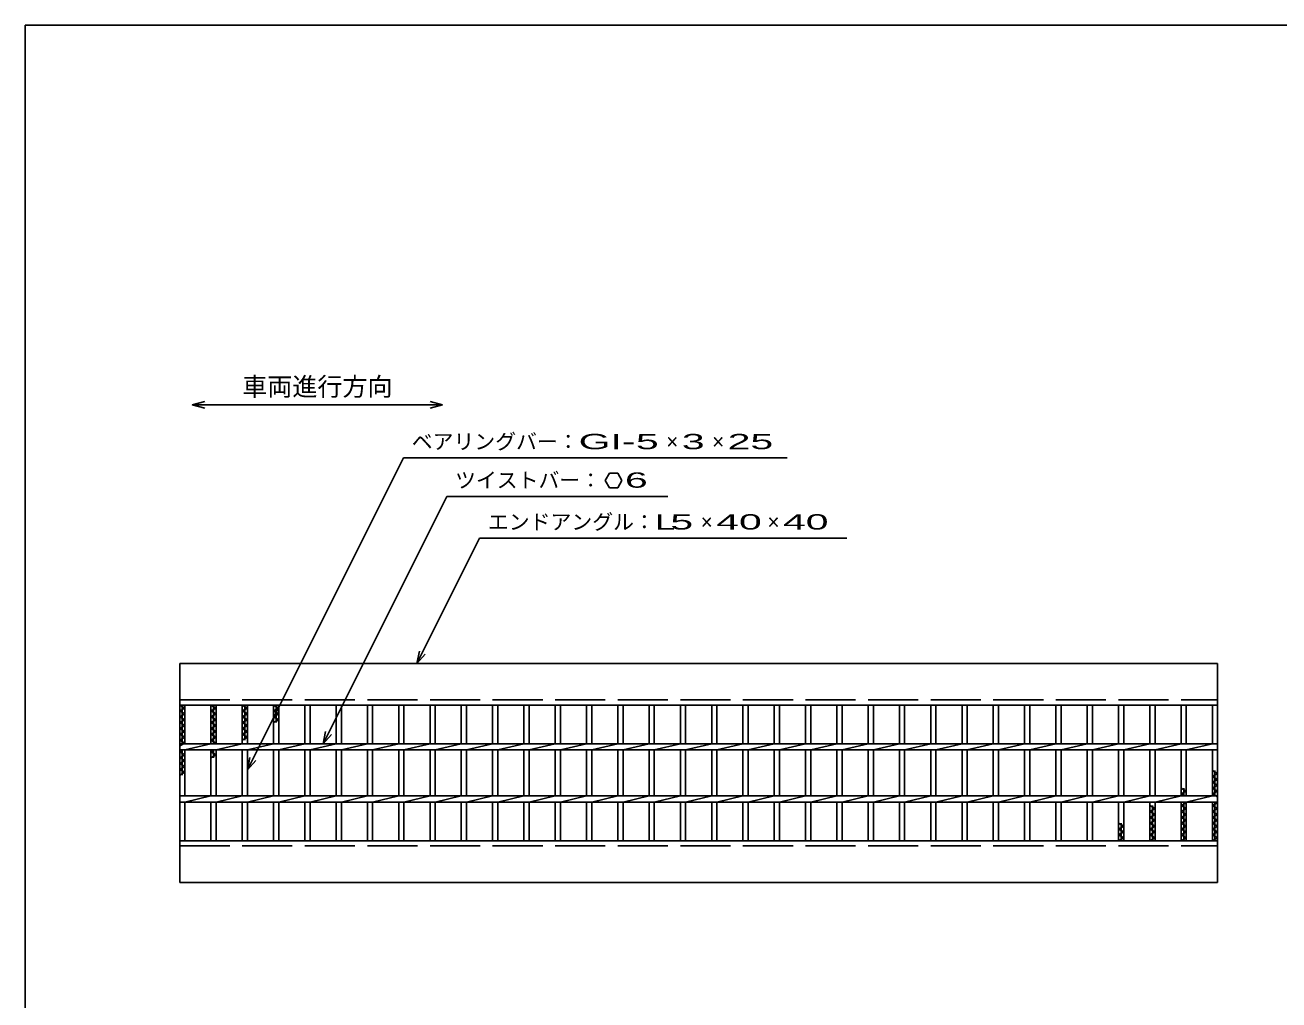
# Model space of a CAD drawing. Units: millimetres, scale not verified. Extents: x -1456 to 1385, y -1026 to 843.
# Drawn here: x -1383 to -181, y -92 to 843 of the extents above; entities that cross this region are included whole.
import ezdxf
from ezdxf.enums import TextEntityAlignment as Align

# ---------------------------------------------------------------- set-up
doc = ezdxf.new("R2010")
doc.units = ezdxf.units.MM
doc.header["$LTSCALE"] = 8
doc.linetypes.add('DASHED', pattern=[7.5, 6, -1.5])
for name, color, linetype, lineweight in [('0_2', 150, 'Continuous', 25), ('16', 3, 'Continuous', 25), ('22', 4, 'Continuous', 25)]:
    doc.layers.add(name, color=color, linetype=linetype, lineweight=lineweight)
doc.styles.add('ベクトル', font='')
doc.styles.get('ベクトル').set_extended_font_data('ベクトル')

msp = doc.modelspace()

# ---------------------------------------------------------------- linework, layer by layer
at = {"layer": '0_2'}
for p, q in [((-1383.2, -917.2), (-1383.2, 842.8)), ((-1383.2, 842.8), (1384.8, 842.8))]:
    msp.add_line(p, q, dxfattribs=at)
at = {"layer": '0_2', "color": 4}
for p, q in [((-1223, 478.7), (-1211, 481.9)), ((-983, 478.7), (-995, 481.9)), ((-1211, 475.5), (-1223, 478.7)), ((-1223, 478.7), (-983, 478.7)), ((-995, 475.5), (-983, 478.7))]:
    msp.add_line(p, q, dxfattribs=at)
at = {"layer": '16'}
for p, q in [((-1235, 231), (-240, 231)), ((-1235, 191), (-1235, 231)), ((-240, 231), (-240, 191)), ((-240, 191), (-1235, 191)), ((-1235, 61), (-1235, 191)), ((-1235, 191), (-1230, 191)), ((-1230, 188.2), (-1235, 191)), ((-1235, 185.4), (-1230, 188.2)), ((-1230, 182.6), (-1235, 185.4)), ((-1235, 179.8), (-1230, 182.6)), ((-1232.5, 154), (-1232.5, 191)), ((-1230, 154), (-1230, 191)), ((-1205, 154), (-1205, 191)), ((-1205, 191), (-1200, 191)), ((-1200, 188.2), (-1205, 191)), ((-1205, 185.4), (-1200, 188.2)), ((-1200, 182.6), (-1205, 185.4)), ((-1205, 179.8), (-1200, 182.6)), ((-1202.5, 154), (-1202.5, 191)), ((-1200, 154), (-1200, 191)), ((-1175, 154), (-1175, 191)), ((-1175, 191), (-1170, 191)), ((-1170, 188.2), (-1175, 191)), ((-1175, 185.4), (-1170, 188.2)), ((-1170, 182.6), (-1175, 185.4)), ((-1175, 179.8), (-1170, 182.6)), ((-1172.5, 157.4), (-1172.5, 191)), ((-1170, 154), (-1170, 191)), ((-1145, 154), (-1145, 191)), ((-1145, 191), (-1140, 191)), ((-1140, 188.2), (-1145, 191)), ((-1145, 185.4), (-1140, 188.2)), ((-1140, 182.6), (-1145, 185.4)), ((-1145, 179.8), (-1140, 182.6)), ((-1142.5, 174.2), (-1142.5, 191)), ((-1140, 154), (-1140, 191)), ((-1115, 154), (-1115, 191)), ((-1115, 191), (-1110, 191)), ((-1110, 154), (-1110, 191)), ((-1085, 154), (-1085, 191)), ((-1085, 191), (-1080, 191)), ((-1080, 154), (-1080, 191)), ((-1055, 154), (-1055, 191)), ((-1055, 191), (-1050, 191)), ((-1050, 154), (-1050, 191)), ((-1025, 154), (-1025, 191)), ((-1025, 191), (-1020, 191)), ((-1020, 154), (-1020, 191)), ((-995, 154), (-995, 191)), ((-995, 191), (-990, 191)), ((-990, 154), (-990, 191)), ((-965, 154), (-965, 191)), ((-965, 191), (-960, 191)), ((-960, 154), (-960, 191)), ((-935, 154), (-935, 191)), ((-935, 191), (-930, 191)), ((-930, 154), (-930, 191)), ((-905, 154), (-905, 191)), ((-905, 191), (-900, 191)), ((-900, 154), (-900, 191)), ((-875, 154), (-875, 191)), ((-875, 191), (-870, 191)), ((-870, 154), (-870, 191)), ((-845, 154), (-845, 191)), ((-845, 191), (-840, 191)), ((-840, 154), (-840, 191)), ((-815, 154), (-815, 191)), ((-815, 191), (-810, 191)), ((-810, 154), (-810, 191)), ((-785, 154), (-785, 191)), ((-785, 191), (-780, 191)), ((-780, 154), (-780, 191)), ((-755, 154), (-755, 191)), ((-755, 191), (-750, 191)), ((-750, 154), (-750, 191)), ((-725, 154), (-725, 191)), ((-725, 191), (-720, 191)), ((-720, 154), (-720, 191)), ((-695, 154), (-695, 191)), ((-695, 191), (-690, 191)), ((-690, 154), (-690, 191)), ((-665, 154), (-665, 191)), ((-665, 191), (-660, 191)), ((-660, 154), (-660, 191)), ((-635, 154), (-635, 191)), ((-635, 191), (-630, 191)), ((-630, 154), (-630, 191)), ((-605, 154), (-605, 191)), ((-605, 191), (-600, 191)), ((-600, 154), (-600, 191)), ((-575, 154), (-575, 191)), ((-575, 191), (-570, 191)), ((-570, 154), (-570, 191)), ((-545, 154), (-545, 191)), ((-545, 191), (-540, 191)), ((-540, 154), (-540, 191)), ((-515, 154), (-515, 191)), ((-515, 191), (-510, 191)), ((-510, 154), (-510, 191)), ((-485, 154), (-485, 191)), ((-485, 191), (-480, 191)), ((-480, 154), (-480, 191)), ((-455, 154), (-455, 191)), ((-455, 191), (-450, 191)), ((-450, 154), (-450, 191)), ((-425, 154), (-425, 191)), ((-425, 191), (-420, 191)), ((-420, 154), (-420, 191)), ((-395, 154), (-395, 191)), ((-395, 191), (-390, 191)), ((-390, 154), (-390, 191)), ((-365, 154), (-365, 191)), ((-365, 191), (-360, 191)), ((-360, 154), (-360, 191)), ((-335, 154), (-335, 191)), ((-335, 191), (-330, 191)), ((-330, 154), (-330, 191)), ((-305, 154), (-305, 191)), ((-305, 191), (-300, 191)), ((-300, 154), (-300, 191)), ((-275, 154), (-275, 191)), ((-275, 191), (-270, 191)), ((-270, 154), (-270, 191)), ((-245, 154), (-245, 191)), ((-245, 191), (-240, 191)), ((-240, 61), (-240, 191)), ((-1230, 177), (-1235, 179.8)), ((-1235, 174.2), (-1230, 177)), ((-1230, 171.4), (-1235, 174.2)), ((-1235, 168.6), (-1230, 171.4)), ((-1230, 165.8), (-1235, 168.6)), ((-1200, 177), (-1205, 179.8)), ((-1205, 174.2), (-1200, 177)), ((-1200, 171.4), (-1205, 174.2)), ((-1205, 168.6), (-1200, 171.4)), ((-1200, 165.8), (-1205, 168.6)), ((-1170, 177), (-1175, 179.8)), ((-1175, 174.2), (-1170, 177)), ((-1170, 171.4), (-1175, 174.2)), ((-1175, 168.6), (-1170, 171.4)), ((-1170, 165.8), (-1175, 168.6)), ((-1140, 177), (-1145, 179.8)), ((-1145, 174.2), (-1140, 177)), ((-1235, 163), (-1230, 165.8)), ((-1230, 160.2), (-1235, 163)), ((-1235, 157.4), (-1230, 160.2)), ((-1230, 154.6), (-1235, 157.4)), ((-1205, 163), (-1200, 165.8)), ((-1200, 160.2), (-1205, 163)), ((-1205, 157.4), (-1200, 160.2)), ((-1200, 154.6), (-1205, 157.4)), ((-1175, 163), (-1170, 165.8)), ((-1170, 160.2), (-1175, 163)), ((-1175, 157.4), (-1170, 160.2)), ((-1235, 151.8), (-1230, 154.6)), ((-1235, 154), (-240, 154)), ((-1235, 148), (-1235, 154)), ((-1235, 148), (-240, 148)), ((-1235, 146.2), (-1231.8, 148)), ((-1230, 143.4), (-1235, 146.2)), ((-1232.5, 123.8), (-1232.5, 148)), ((-1230, 148), (-1205, 154)), ((-1230, 104), (-1230, 148)), ((-1205, 104), (-1205, 148)), ((-1205, 146.2), (-1201.8, 148)), ((-1200, 143.4), (-1205, 146.2)), ((-1202.5, 140.6), (-1202.5, 148)), ((-1201.1, 154), (-1200, 154.6)), ((-1200, 148), (-1175, 154)), ((-1200, 104), (-1200, 148)), ((-1175, 104), (-1175, 148)), ((-1170, 148), (-1145, 154)), ((-1170, 104), (-1170, 148)), ((-1145, 104), (-1145, 148)), ((-1140, 148), (-1115, 154)), ((-1140, 104), (-1140, 148)), ((-1115, 104), (-1115, 148)), ((-1110, 148), (-1085, 154)), ((-1110, 104), (-1110, 148)), ((-1085, 104), (-1085, 148)), ((-1080, 148), (-1055, 154)), ((-1080, 104), (-1080, 148)), ((-1055, 104), (-1055, 148)), ((-1050, 148), (-1025, 154)), ((-1050, 104), (-1050, 148)), ((-1025, 104), (-1025, 148)), ((-1020, 148), (-995, 154)), ((-1020, 104), (-1020, 148)), ((-995, 104), (-995, 148)), ((-990, 148), (-965, 154)), ((-990, 104), (-990, 148)), ((-965, 104), (-965, 148)), ((-960, 148), (-935, 154)), ((-960, 104), (-960, 148)), ((-935, 104), (-935, 148)), ((-930, 148), (-905, 154)), ((-930, 104), (-930, 148)), ((-905, 104), (-905, 148)), ((-900, 148), (-875, 154)), ((-900, 104), (-900, 148)), ((-875, 104), (-875, 148)), ((-870, 148), (-845, 154)), ((-870, 104), (-870, 148)), ((-845, 104), (-845, 148)), ((-840, 148), (-815, 154)), ((-840, 104), (-840, 148)), ((-815, 104), (-815, 148)), ((-810, 148), (-785, 154)), ((-810, 104), (-810, 148)), ((-785, 104), (-785, 148)), ((-780, 148), (-755, 154)), ((-780, 104), (-780, 148)), ((-755, 104), (-755, 148)), ((-750, 148), (-725, 154)), ((-750, 104), (-750, 148)), ((-725, 104), (-725, 148)), ((-720, 148), (-695, 154)), ((-720, 104), (-720, 148)), ((-695, 104), (-695, 148)), ((-690, 148), (-665, 154)), ((-690, 104), (-690, 148)), ((-665, 104), (-665, 148)), ((-660, 148), (-635, 154)), ((-660, 104), (-660, 148)), ((-635, 104), (-635, 148)), ((-630, 148), (-605, 154)), ((-630, 104), (-630, 148)), ((-605, 104), (-605, 148)), ((-600, 148), (-575, 154)), ((-600, 104), (-600, 148)), ((-575, 104), (-575, 148)), ((-570, 148), (-545, 154)), ((-570, 104), (-570, 148)), ((-545, 104), (-545, 148)), ((-540, 148), (-515, 154)), ((-540, 104), (-540, 148)), ((-515, 104), (-515, 148)), ((-510, 148), (-485, 154)), ((-510, 104), (-510, 148)), ((-485, 104), (-485, 148)), ((-480, 148), (-455, 154)), ((-480, 104), (-480, 148)), ((-455, 104), (-455, 148)), ((-450, 148), (-425, 154)), ((-450, 104), (-450, 148)), ((-425, 104), (-425, 148)), ((-420, 148), (-395, 154)), ((-420, 104), (-420, 148)), ((-395, 104), (-395, 148)), ((-390, 148), (-365, 154)), ((-390, 104), (-390, 148)), ((-365, 104), (-365, 148)), ((-360, 148), (-335, 154)), ((-360, 104), (-360, 148)), ((-335, 104), (-335, 148)), ((-330, 148), (-305, 154)), ((-330, 104), (-330, 148)), ((-305, 104), (-305, 148)), ((-300, 148), (-275, 154)), ((-300, 104), (-300, 148)), ((-275, 104), (-275, 148)), ((-270, 148), (-245, 154)), ((-270, 104), (-270, 148)), ((-245, 104), (-245, 148)), ((-240, 148), (-240, 154)), ((-1235, 140.6), (-1230, 143.4)), ((-1230, 137.8), (-1235, 140.6)), ((-1235, 135), (-1230, 137.8)), ((-1230, 132.2), (-1235, 135)), ((-1205, 140.6), (-1200, 143.4)), ((-1235, 129.4), (-1230, 132.2)), ((-1230, 126.6), (-1235, 129.4)), ((-1235, 123.8), (-1230, 126.6)), ((-240, 125.4), (-245, 128.2)), ((-245, 122.6), (-240, 125.4)), ((-240, 119.8), (-245, 122.6)), ((-242.5, 104), (-242.5, 128.2)), ((-270, 108.6), (-275, 111.4)), ((-275, 105.8), (-270, 108.6)), ((-272.5, 104), (-272.5, 111.4)), ((-245, 117), (-240, 119.8)), ((-240, 114.2), (-245, 117)), ((-245, 111.4), (-240, 114.2)), ((-240, 108.6), (-245, 111.4)), ((-245, 105.8), (-240, 108.6)), ((-1235, 104), (-240, 104)), ((-1235, 98), (-1235, 104)), ((-1235, 98), (-240, 98)), ((-1230, 98), (-1205, 104)), ((-1230, 61), (-1230, 98)), ((-1205, 61), (-1205, 98)), ((-1200, 98), (-1175, 104)), ((-1200, 61), (-1200, 98)), ((-1175, 61), (-1175, 98)), ((-1170, 98), (-1145, 104)), ((-1170, 61), (-1170, 98)), ((-1145, 61), (-1145, 98)), ((-1140, 98), (-1115, 104)), ((-1140, 61), (-1140, 98)), ((-1115, 61), (-1115, 98)), ((-1110, 98), (-1085, 104)), ((-1110, 61), (-1110, 98)), ((-1085, 61), (-1085, 98)), ((-1080, 98), (-1055, 104)), ((-1080, 61), (-1080, 98)), ((-1055, 61), (-1055, 98)), ((-1050, 98), (-1025, 104)), ((-1050, 61), (-1050, 98)), ((-1025, 61), (-1025, 98)), ((-1020, 98), (-995, 104)), ((-1020, 61), (-1020, 98)), ((-995, 61), (-995, 98)), ((-990, 98), (-965, 104)), ((-990, 61), (-990, 98)), ((-965, 61), (-965, 98)), ((-960, 98), (-935, 104)), ((-960, 61), (-960, 98)), ((-935, 61), (-935, 98)), ((-930, 98), (-905, 104)), ((-930, 61), (-930, 98)), ((-905, 61), (-905, 98)), ((-900, 98), (-875, 104)), ((-900, 61), (-900, 98)), ((-875, 61), (-875, 98)), ((-870, 98), (-845, 104)), ((-870, 61), (-870, 98)), ((-845, 61), (-845, 98)), ((-840, 98), (-815, 104)), ((-840, 61), (-840, 98)), ((-815, 61), (-815, 98)), ((-810, 98), (-785, 104)), ((-810, 61), (-810, 98)), ((-785, 61), (-785, 98)), ((-780, 98), (-755, 104)), ((-780, 61), (-780, 98)), ((-755, 61), (-755, 98)), ((-750, 98), (-725, 104)), ((-750, 61), (-750, 98)), ((-725, 61), (-725, 98)), ((-720, 98), (-695, 104)), ((-720, 61), (-720, 98)), ((-695, 61), (-695, 98)), ((-690, 98), (-665, 104)), ((-690, 61), (-690, 98)), ((-665, 61), (-665, 98)), ((-660, 98), (-635, 104)), ((-660, 61), (-660, 98)), ((-635, 61), (-635, 98)), ((-630, 98), (-605, 104)), ((-630, 61), (-630, 98)), ((-605, 61), (-605, 98)), ((-600, 98), (-575, 104)), ((-600, 61), (-600, 98)), ((-575, 61), (-575, 98)), ((-570, 98), (-545, 104)), ((-570, 61), (-570, 98)), ((-545, 61), (-545, 98)), ((-540, 98), (-515, 104)), ((-540, 61), (-540, 98)), ((-515, 61), (-515, 98)), ((-510, 98), (-485, 104)), ((-510, 61), (-510, 98)), ((-485, 61), (-485, 98)), ((-480, 98), (-455, 104)), ((-480, 61), (-480, 98)), ((-455, 61), (-455, 98)), ((-450, 98), (-425, 104)), ((-450, 61), (-450, 98)), ((-425, 61), (-425, 98)), ((-420, 98), (-395, 104)), ((-420, 61), (-420, 98)), ((-395, 61), (-395, 98)), ((-390, 98), (-365, 104)), ((-390, 61), (-390, 98)), ((-365, 61), (-365, 98)), ((-360, 98), (-335, 104)), ((-360, 61), (-360, 98)), ((-335, 61), (-335, 98)), ((-330, 98), (-305, 104)), ((-330, 61), (-330, 98)), ((-305, 61), (-305, 98)), ((-300, 98), (-275, 104)), ((-300, 61), (-300, 98)), ((-271.8, 104), (-275, 105.8)), ((-275, 61), (-275, 98)), ((-275, 94.6), (-270, 97.4)), ((-272.5, 61), (-272.5, 98)), ((-270, 97.4), (-271.1, 98)), ((-270, 98), (-245, 104)), ((-270, 61), (-270, 98)), ((-240, 103), (-245, 105.8)), ((-245, 61), (-245, 98)), ((-245, 94.6), (-240, 97.4)), ((-242.5, 61), (-242.5, 98)), ((-240, 97.4), (-241.1, 98)), ((-240, 98), (-240, 104)), ((-300, 91.8), (-305, 94.6)), ((-305, 89), (-300, 91.8)), ((-300, 86.2), (-305, 89)), ((-305, 83.4), (-300, 86.2)), ((-302.5, 61), (-302.5, 94.6)), ((-270, 91.8), (-275, 94.6)), ((-275, 89), (-270, 91.8)), ((-270, 86.2), (-275, 89)), ((-275, 83.4), (-270, 86.2)), ((-240, 91.8), (-245, 94.6)), ((-245, 89), (-240, 91.8)), ((-240, 86.2), (-245, 89)), ((-245, 83.4), (-240, 86.2)), ((-330, 75), (-335, 77.8)), ((-335, 72.2), (-330, 75)), ((-330, 69.4), (-335, 72.2)), ((-332.5, 61), (-332.5, 77.8)), ((-300, 80.6), (-305, 83.4)), ((-305, 77.8), (-300, 80.6)), ((-300, 75), (-305, 77.8)), ((-305, 72.2), (-300, 75)), ((-300, 69.4), (-305, 72.2)), ((-270, 80.6), (-275, 83.4)), ((-275, 77.8), (-270, 80.6)), ((-270, 75), (-275, 77.8)), ((-275, 72.2), (-270, 75)), ((-270, 69.4), (-275, 72.2)), ((-240, 80.6), (-245, 83.4)), ((-245, 77.8), (-240, 80.6)), ((-240, 75), (-245, 77.8)), ((-245, 72.2), (-240, 75)), ((-240, 69.4), (-245, 72.2)), ((-1235, 61), (-240, 61)), ((-1235, 21), (-1235, 61)), ((-1235, 61), (-1230, 61)), ((-1205, 61), (-1200, 61)), ((-1175, 61), (-1170, 61)), ((-1145, 61), (-1140, 61)), ((-1115, 61), (-1110, 61)), ((-1085, 61), (-1080, 61)), ((-1055, 61), (-1050, 61)), ((-1025, 61), (-1020, 61)), ((-995, 61), (-990, 61)), ((-965, 61), (-960, 61)), ((-935, 61), (-930, 61)), ((-905, 61), (-900, 61)), ((-875, 61), (-870, 61)), ((-845, 61), (-840, 61)), ((-815, 61), (-810, 61)), ((-785, 61), (-780, 61)), ((-755, 61), (-750, 61)), ((-725, 61), (-720, 61)), ((-695, 61), (-690, 61)), ((-665, 61), (-660, 61)), ((-635, 61), (-630, 61)), ((-605, 61), (-600, 61)), ((-575, 61), (-570, 61)), ((-545, 61), (-540, 61)), ((-515, 61), (-510, 61)), ((-485, 61), (-480, 61)), ((-455, 61), (-450, 61)), ((-425, 61), (-420, 61)), ((-395, 61), (-390, 61)), ((-365, 61), (-360, 61)), ((-335, 66.6), (-330, 69.4)), ((-330, 63.8), (-335, 66.6)), ((-335, 61), (-330, 63.8)), ((-335, 61), (-330, 61)), ((-305, 66.6), (-300, 69.4)), ((-300, 63.8), (-305, 66.6)), ((-305, 61), (-300, 63.8)), ((-305, 61), (-300, 61)), ((-275, 66.6), (-270, 69.4)), ((-270, 63.8), (-275, 66.6)), ((-275, 61), (-270, 63.8)), ((-275, 61), (-270, 61)), ((-245, 66.6), (-240, 69.4)), ((-240, 63.8), (-245, 66.6)), ((-245, 61), (-240, 63.8)), ((-245, 61), (-240, 61)), ((-240, 61), (-240, 21)), ((-240, 21), (-1235, 21))]:
    msp.add_line(p, q, dxfattribs=at)
at = {"layer": '16', "linetype": 'DASHED'}
for p, q in [((-1235, 196), (-240, 196)), ((-1235, 56), (-240, 56))]:
    msp.add_line(p, q, dxfattribs=at)
at = {"layer": '22'}
for p, q in [((-1170, 129), (-1020.5, 428)), ((-1020.5, 428), (-652.5, 428)), ((-823, 413.2), (-827, 406.3)), ((-815, 413.2), (-823, 413.2)), ((-811, 406.2), (-815, 413.2)), ((-827, 406.3), (-823, 399.4)), ((-823, 399.4), (-815, 399.4)), ((-815, 399.4), (-811, 406.3)), ((-1097.5, 154), (-979, 391)), ((-979, 391), (-767, 391)), ((-1007.5, 231), (-947.5, 351)), ((-947.5, 351), (-595.5, 351)), ((-1007.5, 231), (-1005.1, 242.7)), ((-1007.5, 231), (-999.5, 239.8)), ((-1097.5, 154), (-1095.1, 165.7)), ((-1097.5, 154), (-1089.5, 162.8)), ((-1170, 129), (-1167.6, 140.7)), ((-1170, 129), (-1162, 137.8))]:
    msp.add_line(p, q, dxfattribs=at)

# ---------------------------------------------------------------- texts
at = {"layer": '0_2', "color": 2, "style": 'ベクトル'}
msp.add_text('車両進行方向', height=17.6, dxfattribs=at).set_placement((-1175, 496.3), align=Align.MIDDLE_LEFT)
at = {"layer": '22', "color": 2, "style": 'ベクトル'}
for s, height, p in [('ベアリングバー：', 14.66, (-1012.5, 443.6)), ('×', 14.7, (-768.5, 443.6)), ('×', 14.7, (-724.5, 443.6)), ('ツイストバー：', 14.66, (-971, 406.6)), ('エンドアングル：', 14.66, (-939.5, 366.6)), ('×', 14.7, (-735.5, 366.6)), ('×', 14.7, (-671.5, 366.6))]:
    msp.add_text(s, height=height, dxfattribs=at).set_placement(p, align=Align.MIDDLE_LEFT)
for s, height, width, p in [('GI-', 14.66, 2, (-852.5, 443.6)), (' 5 ', 14.66, 2, (-808.5, 443.6)), (' 3 ', 14.66, 2, (-764.5, 443.6)), (' 25 ', 14.66, 2, (-720.5, 443.6)), (' 6 ', 14.66, 2, (-819, 406.7)), ('L', 14.7, 1.8, (-779.5, 366.6)), (' 5 ', 14.66, 2, (-775.5, 366.6)), (' 40 ', 14.66, 2, (-731.5, 366.6)), (' 40 ', 14.66, 2, (-667.5, 366.6))]:
    msp.add_text(s, height=height, dxfattribs=dict(at, width=width)).set_placement(p, align=Align.MIDDLE_LEFT)

doc.saveas('drawing.dxf')
